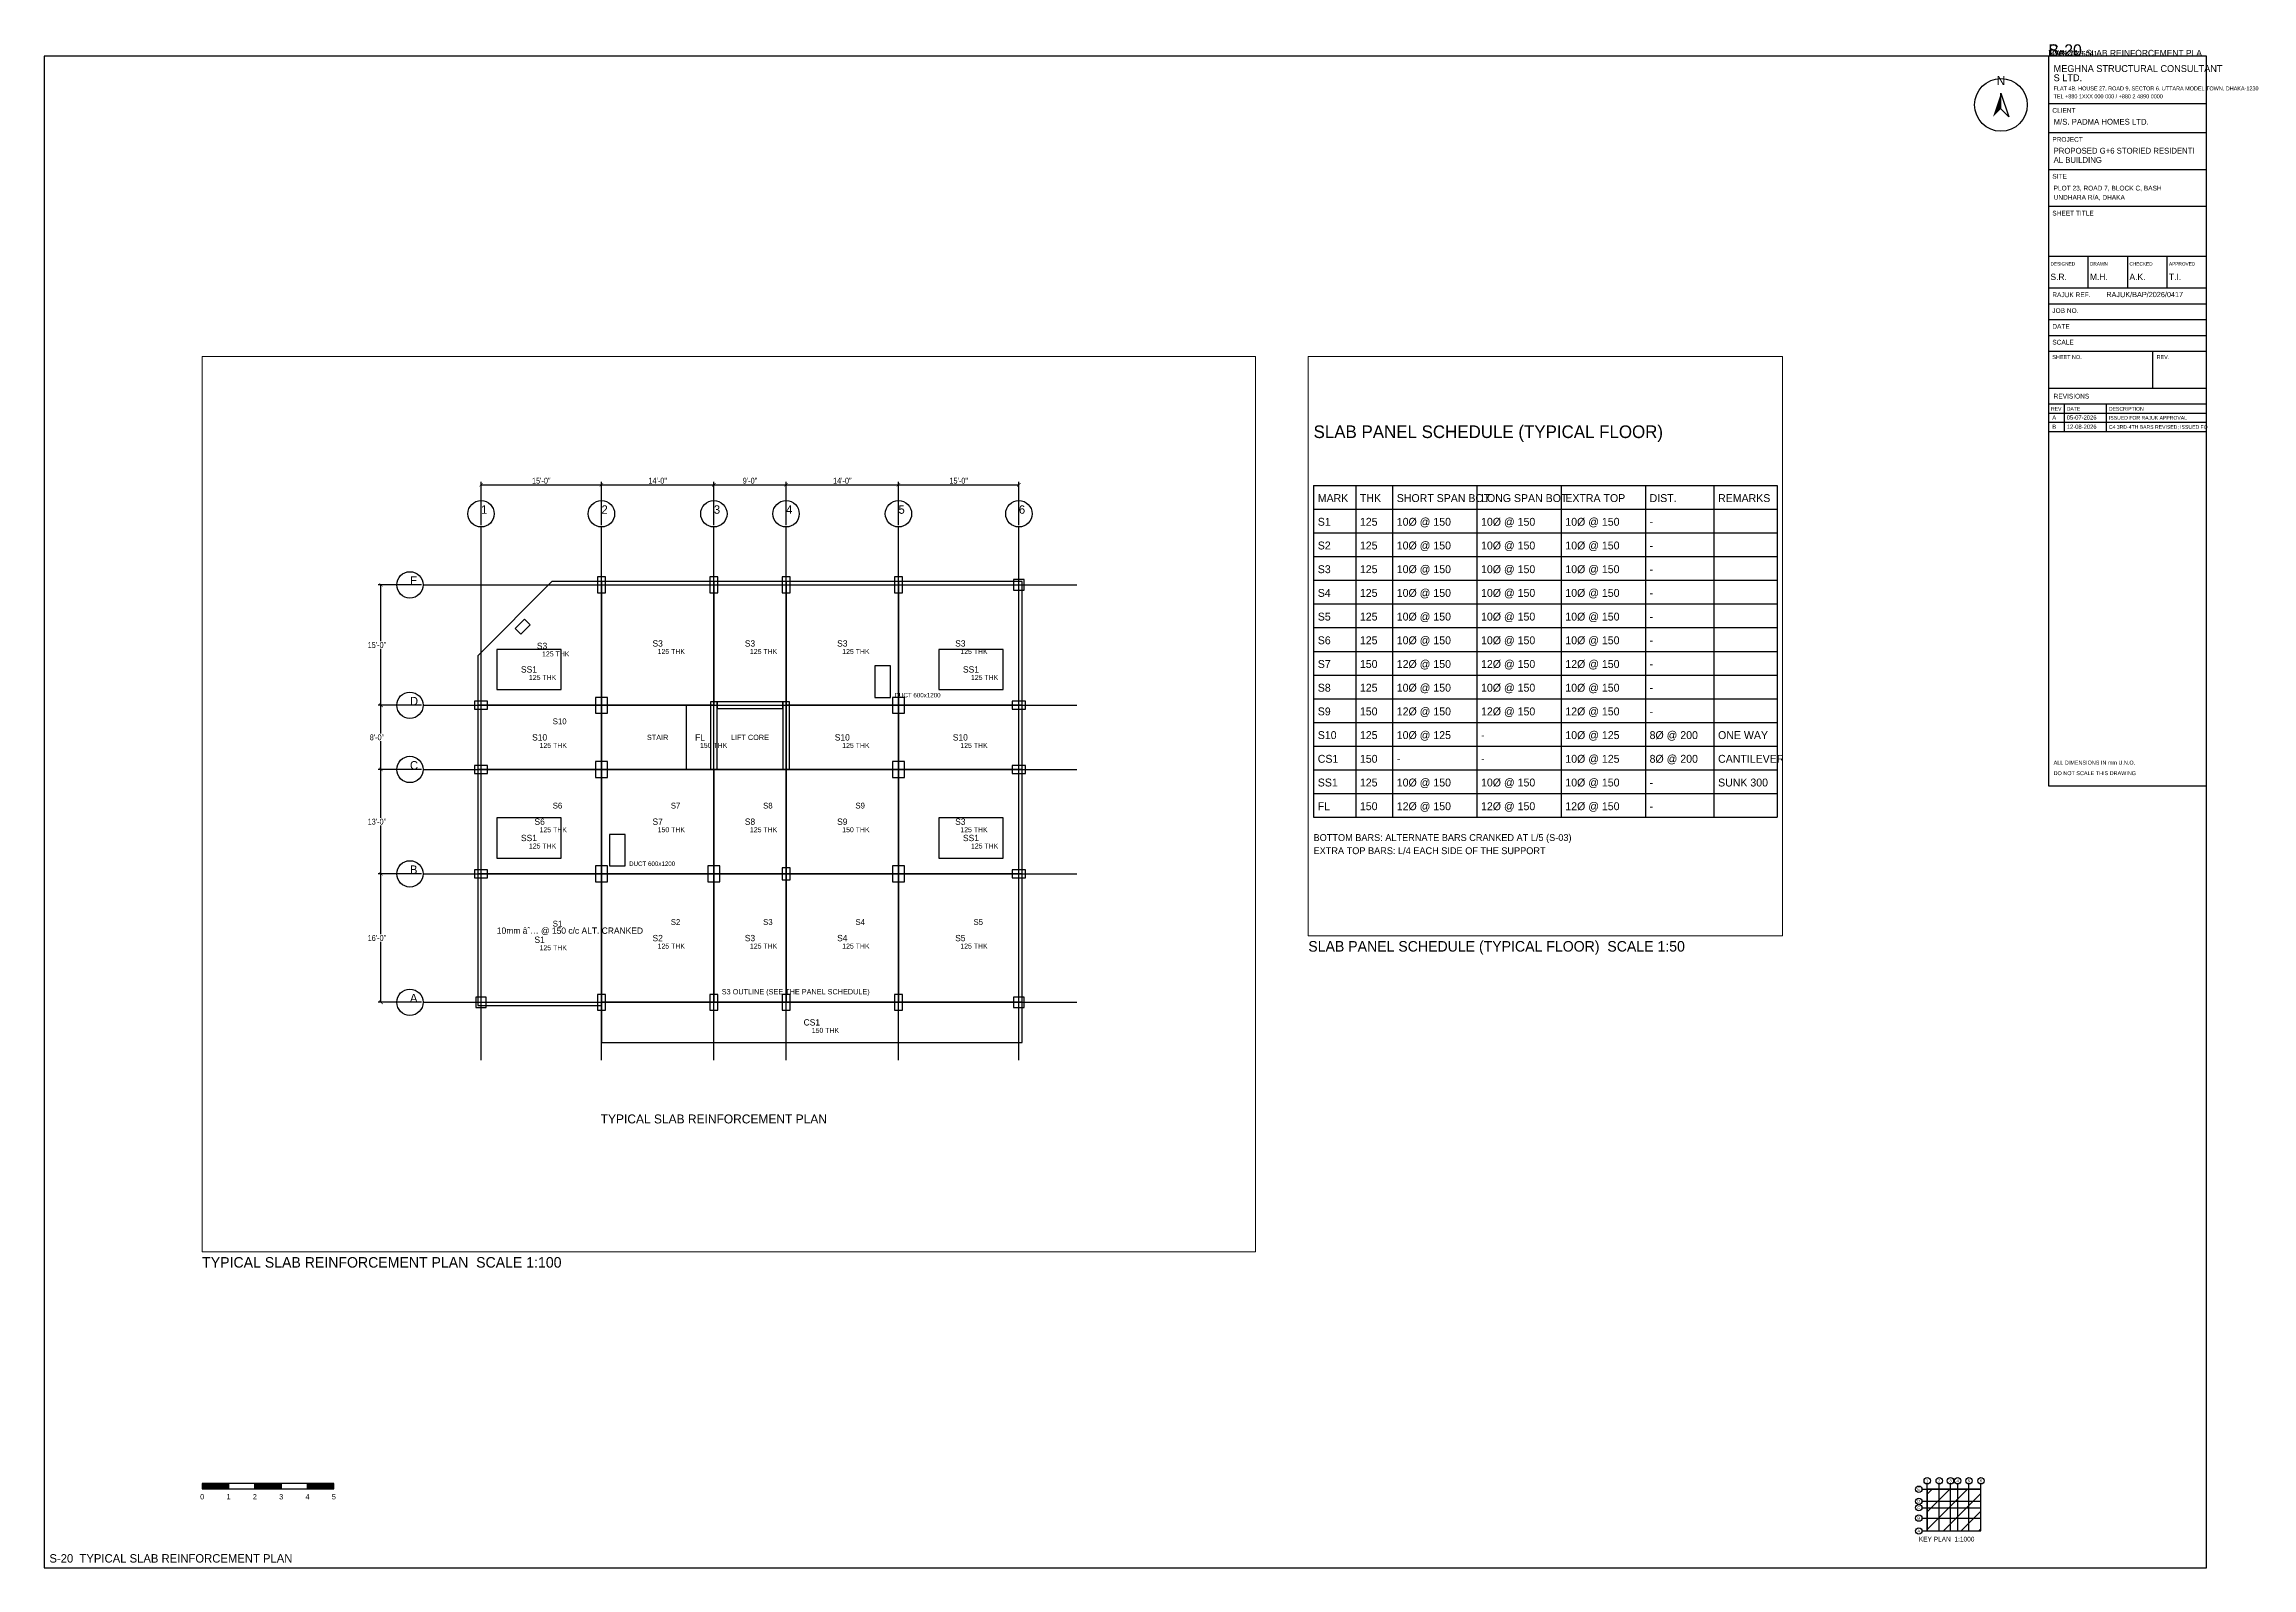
# Paper-space layout 'S-20 TYPICAL SLAB REINFORCEMENT PLAN' of a CAD drawing. Extents: x 10 to 848, y 10 to 589.
# The model-space entities are those that its viewports show. They can reach past a viewport. Long polylines and large blocks are cut down to what shows.
import ezdxf
from ezdxf.enums import TextEntityAlignment as Align

# ---------------------------------------------------------------- set-up
doc = ezdxf.new("R2010")
doc.units = 0
for name, color, linetype in [('Arrow', 7, 'Continuous'), ('Column', 1, 'Continuous'), ('Grid', 8, 'Continuous'), ('Grid Circle', 8, 'Continuous'), ('Grid text', 7, 'Continuous'), ('Hatch', 9, 'Continuous'), ('Inches Dimension', 6, 'Continuous'), ('Sheet', 7, 'Continuous'), ('Slab', 5, 'Continuous'), ('Text-1', 7, 'Continuous'), ('Text-2', 7, 'Continuous'), ('TITLE', 7, 'Continuous'), ('Wall', 1, 'Continuous')]:
    doc.layers.add(name, color=color, linetype=linetype)
doc.styles.add('OpenSansCondensed-Light', font='OpenSansCondensed-Light.ttf')
doc.dimstyles.new('EZDXF', dxfattribs={"dimtxt": 0.25, "dimasz": 0.175, "dimexe": 0.375, "dimexo": 0.125, "dimgap": 0.1, "dimtad": 1, "dimlfac": 100, "dimzin": 12, "dimdsep": 46, "dimtxsty": 'OpenSansCondensed-Light', "dimblk": 'ARCHTICK', "dimcen": 2.5, "dimazin": 3, "dimtfac": 0.5, "dimtmove": 2, "dimatfit": 3})

# ---------------------------------------------------------------- blocks, each defined once
blk = doc.blocks.new('TITLE_BLOCK')
at = {"layer": 'TITLE'}
for p, q in [((0, -18), (60, -18)), ((0, -29), (60, -29)), ((0, -43), (60, -43)), ((0, -57), (60, -57)), ((0, -76), (60, -76)), ((0, -76), (0, -88)), ((15, -76), (15, -88)), ((30, -76), (30, -88)), ((45, -76), (45, -88)), ((0, -88), (60, -88)), ((0, -94), (60, -94)), ((0, -100), (60, -100)), ((0, -106), (60, -106)), ((0, -112), (60, -112)), ((39.6, -112), (39.6, -126)), ((0, -126), (60, -126)), ((0, -132), (60, -132)), ((0, -132), (60, -132)), ((6, -132), (6, -142.5)), ((22, -132), (22, -142.5)), ((0, -135.5), (60, -135.5)), ((0, -139), (60, -139)), ((0, -142.5), (60, -142.5))]:
    blk.add_line(p, q, dxfattribs=at)
blk.add_lwpolyline([(0, -277), (60, -277), (60, 0), (0, 0)], close=True, dxfattribs=at)
at = {"layer": 'Text-1'}
for tag, height in [('JOBNO', 2), ('SCALE', 2), ('SHEETTITLE', 2.4), ('SHEETTITLE2', 2.4), ('DATE', 2), ('SHEETNO', 4.5), ('REV', 4.5)]:
    blk.add_attdef(tag, (0, 0), '', height=height, dxfattribs=at)
at = {"layer": 'TITLE'}
for s, height, p in [('S LTD.', 2.6, (2, -9.5)), ('MEGHNA STRUCTURAL CONSULTANT', 2.6, (2, -6)), ('TEL +880 1XXX 000 000 / +880 2 4890 0000', 1.5, (2, -16)), ('FLAT 4B, HOUSE 27, ROAD 9, SECTOR 6, UTTARA MODEL TOWN, DHAKA-1230', 1.5, (2, -13)), ('CLIENT', 1.8, (1.5, -21.5)), ('M/S. PADMA HOMES LTD.', 2.2, (2, -26)), ('PROJECT', 1.8, (1.5, -32.5)), ('AL BUILDING', 2.2, (2, -40.5)), ('PROPOSED G+6 STORIED RESIDENTI', 2.2, (2, -37)), ('SITE', 1.8, (1.5, -46.5)), ('PLOT 23, ROAD 7, BLOCK C, BASH', 1.8, (2, -51)), ('SHEET TITLE', 1.8, (1.5, -60.5)), ('UNDHARA R/A, DHAKA', 1.8, (2, -54.5)), ('DESIGNED', 1.3, (0.8, -79.5)), ('S.R.', 2.4, (0.8, -85)), ('DRAWN', 1.3, (15.8, -79.5)), ('M.H.', 2.4, (15.8, -85)), ('A.K.', 2.4, (30.8, -85)), ('CHECKED', 1.3, (30.8, -79.5)), ('APPROVED', 1.3, (45.8, -79.5)), ('T.I.', 2.4, (45.8, -85)), ('RAJUK REF.', 1.8, (1.5, -91.5)), ('RAJUK/BAP/2026/0417', 2, (22, -91.5)), ('JOB NO.', 1.8, (1.5, -97.5)), ('SCALE', 1.8, (1.5, -109.5)), ('DATE', 1.8, (1.5, -103.5)), ('SHEET NO.', 1.5, (1.5, -115)), ('REV.', 1.5, (41.1, -115)), ('REV', 1.4, (1, -134.6)), ('REVISIONS', 1.8, (2, -130)), ('DATE', 1.4, (7, -134.6)), ('DESCRIPTION', 1.4, (23, -134.6)), ('ALL DIMENSIONS IN mm U.N.O.', 1.5, (2, -269)), ('DO NOT SCALE THIS DRAWING', 1.5, (2, -273))]:
    blk.add_text(s, height=height, dxfattribs=at).set_placement(p)
blk = doc.blocks.new('NORTH_ARROW')
at = {"layer": 'Arrow'}
blk.add_lwpolyline([(0, 0), (3, -9), (0, -6)], close=True, dxfattribs=at)
blk.add_circle((0, -4.5), 10, dxfattribs=at)
blk.add_solid([(0, 0), (-3, -9), (0, -6)], dxfattribs=at)
at = {"layer": 'Text-1'}
blk.add_text('N', height=3.5, dxfattribs=at).set_placement((0, 3), align=Align.CENTER)
blk = doc.blocks.new('KEY_PLAN')
at = {"layer": 'Grid'}
for p, q in [((0, 0), (0, 17.8496)), ((4.572, 0), (4.572, 17.8496)), ((8.8392, 0), (8.8392, 17.8496)), ((11.5824, 0), (11.5824, 17.8496)), ((15.8496, 0), (15.8496, 17.8496)), ((20.4216, 0), (20.4216, 17.8496)), ((-2, 15.8496), (20.4216, 15.8496)), ((-2, 11.2776), (20.4216, 11.2776)), ((-2, 8.8392), (20.4216, 8.8392)), ((-2, 4.8768), (20.4216, 4.8768)), ((-2, 0), (20.4216, 0))]:
    blk.add_line(p, q, dxfattribs=at)
at = {"layer": 'Grid Circle'}
for centre in [(-3.2, 15.8496), (0, 19.0496), (4.572, 19.0496), (8.8392, 19.0496), (11.5824, 19.0496), (15.8496, 19.0496), (20.4216, 19.0496), (-3.2, 11.2776), (-3.2, 8.8392), (-3.2, 4.8768), (-3.2, 0)]:
    blk.add_circle(centre, 1.2, dxfattribs=at)
at = {"layer": 'Sheet'}
blk.add_lwpolyline([(0, 0), (20.4216, 0), (20.4216, 15.8496), (0, 15.8496)], close=True, dxfattribs=at)
at = {"layer": 'Grid text'}
for s, p in [('1', (0, 19.0496)), ('2', (4.572, 19.0496)), ('3', (8.8392, 19.0496)), ('4', (11.5824, 19.0496)), ('5', (15.8496, 19.0496)), ('6', (20.4216, 19.0496)), ('C', (-3.2, 8.8392)), ('D', (-3.2, 11.2776)), ('E', (-3.2, 15.8496)), ('A', (-3.2, 0)), ('B', (-3.2, 4.8768))]:
    blk.add_text(s, height=1.1, dxfattribs=at).set_placement(p, align=Align.MIDDLE_CENTER)
at = {"layer": 'Sheet'}
blk.add_text('KEY PLAN  1:1000', height=1.8, dxfattribs=at).set_placement((-3.2, -4))
blk = doc.blocks.new('SCALE_BAR')
at = {"layer": 'Sheet'}
h = blk.add_hatch(color=7, dxfattribs=at)
h.dxf.hatch_style = 1
h.paths.add_polyline_path([(0, 0), (10, 0), (10, 2), (0, 2)])
h = blk.add_hatch(color=7, dxfattribs=at)
h.dxf.hatch_style = 1
h.paths.add_polyline_path([(20, 0), (30, 0), (30, 2), (20, 2)])
h = blk.add_hatch(color=7, dxfattribs=at)
h.dxf.hatch_style = 1
h.paths.add_polyline_path([(40, 0), (50, 0), (50, 2), (40, 2)])
for points in [[(0, 0), (10, 0), (10, 2), (0, 2)], [(10, 0), (20, 0), (20, 2), (10, 2)], [(20, 0), (30, 0), (30, 2), (20, 2)], [(30, 0), (40, 0), (40, 2), (30, 2)], [(40, 0), (50, 0), (50, 2), (40, 2)]]:
    blk.add_lwpolyline(points, close=True, dxfattribs=at)
for s, p in [('0', (0, -4)), ('1', (10, -4)), ('2', (20, -4)), ('3', (30, -4)), ('4', (40, -4)), ('5', (50, -4))]:
    blk.add_text(s, height=2, dxfattribs=at).set_placement(p, align=Align.CENTER)
at = {"layer": 'Text-1'}
blk.add_attdef('UNIT', (0, 0), '', height=2, dxfattribs=at)
blk = doc.blocks.new('GRID_BUBBLE')
at = {"layer": 'Grid Circle'}
blk.add_circle((0, 0), 500, dxfattribs=at)
at = {"layer": 'Text-1'}
blk.add_attdef('GRID', (0, 0), '', height=320, dxfattribs=at)
blk = doc.blocks.new('_ARCHTICK')
at = {"color": 0, "linetype": 'BYBLOCK', "const_width": 0.15}
blk.add_lwpolyline([(-0.5, -0.5), (0.5, 0.5)], dxfattribs=at)

msp = doc.modelspace()

# ---------------------------------------------------------------- linework, layer by layer
for p, q in [((1400000, -1200000), (1408800, -1200000)), ((1400000, -1200000), (1400000, -1206300)), ((1400800, -1200000), (1400800, -1206300)), ((1401500, -1200000), (1401500, -1206300)), ((1403100, -1200000), (1403100, -1206300)), ((1404700, -1200000), (1404700, -1206300)), ((1406300, -1200000), (1406300, -1206300)), ((1407600, -1200000), (1407600, -1206300)), ((1408800, -1200000), (1408800, -1206300)), ((1400000, -1200450), (1408800, -1200450)), ((1400000, -1200900), (1408800, -1200900)), ((1400000, -1201350), (1408800, -1201350)), ((1400000, -1201800), (1408800, -1201800)), ((1400000, -1202250), (1408800, -1202250)), ((1400000, -1202700), (1408800, -1202700)), ((1400000, -1203150), (1408800, -1203150)), ((1400000, -1203600), (1408800, -1203600)), ((1400000, -1204050), (1408800, -1204050)), ((1400000, -1204500), (1408800, -1204500)), ((1400000, -1204950), (1408800, -1204950)), ((1400000, -1205400), (1408800, -1205400)), ((1400000, -1205850), (1408800, -1205850)), ((1400000, -1206300), (1408800, -1206300))]:
    msp.add_line(p, q)
at = {"layer": 'Column'}
for points in [[(1404422, -784450.4), (1404722, -784450.4), (1404722, -783850.4), (1404422, -783850.4)], [(1408689.2, -784450.4), (1408989.2, -784450.4), (1408989.2, -783850.4), (1408689.2, -783850.4)], [(1411432.4, -784450.4), (1411732.4, -784450.4), (1411732.4, -783850.4), (1411432.4, -783850.4)], [(1415699.6, -784450.4), (1415999.6, -784450.4), (1415999.6, -783850.4), (1415699.6, -783850.4)], [(1420221.6, -784350.4), (1420621.6, -784350.4), (1420621.6, -783950.4), (1420221.6, -783950.4)], [(1401513, -786017), (1401866.6, -785663.4), (1401654.4, -785451.3), (1401300.9, -785804.8)], [(1399750, -788872.4), (1400250, -788872.4), (1400250, -788572.4), (1399750, -788572.4)], [(1404347, -789022.4), (1404797, -789022.4), (1404797, -788422.4), (1404347, -788422.4)], [(1415624.6, -789022.4), (1416074.6, -789022.4), (1416074.6, -788422.4), (1415624.6, -788422.4)], [(1420171.6, -788872.4), (1420671.6, -788872.4), (1420671.6, -788572.4), (1420171.6, -788572.4)], [(1404347, -791460.8), (1404797, -791460.8), (1404797, -790860.8), (1404347, -790860.8)], [(1415624.6, -791460.8), (1416074.6, -791460.8), (1416074.6, -790860.8), (1415624.6, -790860.8)], [(1399750, -791310.8), (1400250, -791310.8), (1400250, -791010.8), (1399750, -791010.8)], [(1420171.6, -791310.8), (1420671.6, -791310.8), (1420671.6, -791010.8), (1420171.6, -791010.8)], [(1399750, -795273.2), (1400250, -795273.2), (1400250, -794973.2), (1399750, -794973.2)], [(1404347, -795423.2), (1404797, -795423.2), (1404797, -794823.2), (1404347, -794823.2)], [(1408614.2, -795423.2), (1409064.2, -795423.2), (1409064.2, -794823.2), (1408614.2, -794823.2)], [(1411432.4, -795348.2), (1411732.4, -795348.2), (1411732.4, -794898.2), (1411432.4, -794898.2)], [(1415624.6, -795423.2), (1416074.6, -795423.2), (1416074.6, -794823.2), (1415624.6, -794823.2)], [(1420171.6, -795273.2), (1420671.6, -795273.2), (1420671.6, -794973.2), (1420171.6, -794973.2)], [(1404422, -800300), (1404722, -800300), (1404722, -799700), (1404422, -799700)], [(1408689.2, -800300), (1408989.2, -800300), (1408989.2, -799700), (1408689.2, -799700)], [(1411432.4, -800300), (1411732.4, -800300), (1411732.4, -799700), (1411432.4, -799700)], [(1415699.6, -800300), (1415999.6, -800300), (1415999.6, -799700), (1415699.6, -799700)], [(1399800, -800200), (1400200, -800200), (1400200, -799800), (1399800, -799800)], [(1420221.6, -800200), (1420621.6, -800200), (1420621.6, -799800), (1420221.6, -799800)]]:
    msp.add_lwpolyline(points, close=True, dxfattribs=at)
at = {"layer": 'Grid'}
for p, q in [((1400000, -802200), (1400000, -781950.4)), ((1404572, -802200), (1404572, -781950.4)), ((1408839.2, -802200), (1408839.2, -781950.4)), ((1411582.4, -802200), (1411582.4, -781950.4)), ((1415849.6, -802200), (1415849.6, -781950.4)), ((1420421.6, -802200), (1420421.6, -781950.4)), ((1397800, -784150.4), (1422621.6, -784150.4)), ((1397800, -788722.4), (1422621.6, -788722.4)), ((1397800, -791160.8), (1422621.6, -791160.8)), ((1397800, -795123.2), (1422621.6, -795123.2)), ((1397800, -800000), (1422621.6, -800000))]:
    msp.add_line(p, q, dxfattribs=at)
at = {"layer": 'Slab'}
for points in [[(1399875, -800125), (1404572, -800125), (1404572, -801524), (1420546.6, -801524), (1420546.6, -784025.4), (1402691.4, -784025.4), (1399875, -786841.8)], [(1399875, -788722.4), (1404572, -788722.4), (1404572, -784025.4), (1402691.4, -784025.4), (1399875, -786841.8)], [(1404572, -788722.4), (1408839.2, -788722.4), (1408839.2, -784025.4), (1404572, -784025.4)], [(1408839.2, -788722.4), (1411582.4, -788722.4), (1411582.4, -784025.4), (1408839.2, -784025.4)], [(1411582.4, -788722.4), (1415849.6, -788722.4), (1415849.6, -784025.4), (1411582.4, -784025.4)], [(1415849.6, -788722.4), (1420546.6, -788722.4), (1420546.6, -784025.4), (1415849.6, -784025.4)], [(1400600, -788122.4), (1403038, -788122.4), (1403038, -786598.4), (1400600, -786598.4)], [(1417383.6, -788122.4), (1419821.6, -788122.4), (1419821.6, -786598.4), (1417383.6, -786598.4)], [(1414949.6, -788422.4), (1415549.6, -788422.4), (1415549.6, -787222.4), (1414949.6, -787222.4)], [(1399875, -791160.8), (1404572, -791160.8), (1404572, -788722.4), (1399875, -788722.4)], [(1404572, -791160.8), (1408839.2, -791160.8), (1408839.2, -788722.4), (1404572, -788722.4)], [(1407791.2, -791160.8), (1408839.2, -791160.8), (1408839.2, -788722.4), (1407791.2, -788722.4)], [(1411582.4, -791160.8), (1415849.6, -791160.8), (1415849.6, -788722.4), (1411582.4, -788722.4)], [(1415849.6, -791160.8), (1420546.6, -791160.8), (1420546.6, -788722.4), (1415849.6, -788722.4)], [(1399875, -795123.2), (1404572, -795123.2), (1404572, -791160.8), (1399875, -791160.8)], [(1404572, -795123.2), (1408839.2, -795123.2), (1408839.2, -791160.8), (1404572, -791160.8)], [(1408839.2, -795123.2), (1411582.4, -795123.2), (1411582.4, -791160.8), (1408839.2, -791160.8)], [(1411582.4, -795123.2), (1415849.6, -795123.2), (1415849.6, -791160.8), (1411582.4, -791160.8)], [(1415849.6, -795123.2), (1420546.6, -795123.2), (1420546.6, -791160.8), (1415849.6, -791160.8)], [(1400600, -794523.2), (1403038, -794523.2), (1403038, -792999.2), (1400600, -792999.2)], [(1417383.6, -794523.2), (1419821.6, -794523.2), (1419821.6, -792999.2), (1417383.6, -792999.2)], [(1404872, -794823.2), (1405472, -794823.2), (1405472, -793623.2), (1404872, -793623.2)], [(1399875, -800125), (1404572, -800125), (1404572, -795123.2), (1399875, -795123.2)], [(1404572, -800000), (1408839.2, -800000), (1408839.2, -795123.2), (1404572, -795123.2)], [(1408839.2, -800000), (1411582.4, -800000), (1411582.4, -795123.2), (1408839.2, -795123.2)], [(1411582.4, -800000), (1415849.6, -800000), (1415849.6, -795123.2), (1411582.4, -795123.2)], [(1415849.6, -800000), (1420546.6, -800000), (1420546.6, -795123.2), (1415849.6, -795123.2)], [(1404572, -800000), (1404572, -801524), (1420546.6, -801524), (1420546.6, -800000)]]:
    msp.add_lwpolyline(points, close=True, dxfattribs=at)
at = {"layer": 'Slab', "elevation": 0}
msp.add_lwpolyline([(1408839.2, -800000), (1411582.4, -800000), (1411582.4, -795123.2), (1408839.2, -795123.2), (1408840.2, -800000)], dxfattribs=at)
at = {"layer": 'Wall'}
for points in [[(1408714.2, -791160.8), (1408964.2, -791160.8), (1408964.2, -788597.4), (1408714.2, -788597.4)], [(1408964.2, -788847.4), (1411457.4, -788847.4), (1411457.4, -788597.4), (1408964.2, -788597.4)], [(1411457.4, -791160.8), (1411707.4, -791160.8), (1411707.4, -788597.4), (1411457.4, -788597.4)]]:
    msp.add_lwpolyline(points, close=True, dxfattribs=at)

# ---------------------------------------------------------------- block references
at = {"layer": 'Grid Circle'}
for p, values in [((1400000, -781450.4), {'GRID': '1'}), ((1404572, -781450.4), {'GRID': '2'}), ((1408839.2, -781450.4), {'GRID': '3'}), ((1411582.4, -781450.4), {'GRID': '4'}), ((1415849.6, -781450.4), {'GRID': '5'}), ((1420421.6, -781450.4), {'GRID': '6'}), ((1397300, -784150.4), {'GRID': 'E'}), ((1397300, -788722.4), {'GRID': 'D'}), ((1397300, -791160.8), {'GRID': 'C'}), ((1397300, -795123.2), {'GRID': 'B'}), ((1397300, -800000), {'GRID': 'A'})]:
    msp.add_blockref('GRID_BUBBLE', p, dxfattribs=at).add_auto_attribs(values)

# ---------------------------------------------------------------- texts
at = {"layer": 'Text-1'}
for s, height, p in [('S3', 240, (1406705.6, -786373.9)), ('S3', 240, (1410210.8, -786373.9)), ('S3', 240, (1413716, -786373.9)), ('S3', 240, (1418198.1, -786373.9)), ('S3', 240, (1402317.1, -786467.5)), ('SS1', 240, (1401819, -787360.4)), ('SS1', 240, (1418602.6, -787360.4)), ('S10', 240, (1402223.5, -789941.6)), ('STAIR', 200, (1406705.6, -789941.6)), ('FL', 240, (1408315.2, -789941.6)), ('LIFT CORE', 200, (1410210.8, -789941.6)), ('S10', 240, (1413716, -789941.6)), ('S10', 240, (1418198.1, -789941.6)), ('S6', 240, (1402223.5, -793142)), ('S7', 240, (1406705.6, -793142)), ('S8', 240, (1410210.8, -793142)), ('S9', 240, (1413716, -793142)), ('S3', 240, (1418198.1, -793142)), ('SS1', 240, (1401819, -793761.2)), ('SS1', 240, (1418602.6, -793761.2)), ('S1', 240, (1402223.5, -797624.1)), ('S2', 240, (1406705.6, -797561.6)), ('S3', 240, (1410210.8, -797561.6)), ('S4', 240, (1413716, -797561.6)), ('S5', 240, (1418198.1, -797561.6)), ('CS1', 240, (1412559.3, -800762))]:
    msp.add_text(s, height=height, dxfattribs=at).set_placement(p, align=Align.MIDDLE_CENTER)
for s, height, p in [('10mm âˆ… @ 150 c/c ALT. CRANKED', 240, (1400600, -797400)), ('SLAB PANEL SCHEDULE (TYPICAL FLOOR)', 240, (1400000, -1199100)), ('MARK', 150, (1400080, -1200315)), ('THK', 150, (1400880, -1200315)), ('SHORT SPAN BOT.', 150, (1401580, -1200315)), ('LONG SPAN BOT.', 150, (1403180, -1200315)), ('EXTRA TOP', 150, (1404780, -1200315)), ('DIST.', 150, (1406380, -1200315)), ('REMARKS', 150, (1407680, -1200315)), ('S1', 150, (1400080, -1200765)), ('125', 150, (1400880, -1200765)), ('10%%C @ 150', 150, (1401580, -1200765)), ('10%%C @ 150', 150, (1403180, -1200765)), ('10%%C @ 150', 150, (1404780, -1200765)), ('-', 150, (1406380, -1200765)), ('S2', 150, (1400080, -1201215)), ('125', 150, (1400880, -1201215)), ('10%%C @ 150', 150, (1401580, -1201215)), ('10%%C @ 150', 150, (1403180, -1201215)), ('10%%C @ 150', 150, (1404780, -1201215)), ('-', 150, (1406380, -1201215)), ('S3', 150, (1400080, -1201665)), ('125', 150, (1400880, -1201665)), ('10%%C @ 150', 150, (1401580, -1201665)), ('10%%C @ 150', 150, (1403180, -1201665)), ('10%%C @ 150', 150, (1404780, -1201665)), ('-', 150, (1406380, -1201665)), ('S4', 150, (1400080, -1202115)), ('125', 150, (1400880, -1202115)), ('10%%C @ 150', 150, (1401580, -1202115)), ('10%%C @ 150', 150, (1403180, -1202115)), ('10%%C @ 150', 150, (1404780, -1202115)), ('-', 150, (1406380, -1202115)), ('S5', 150, (1400080, -1202565)), ('125', 150, (1400880, -1202565)), ('10%%C @ 150', 150, (1401580, -1202565)), ('10%%C @ 150', 150, (1403180, -1202565)), ('10%%C @ 150', 150, (1404780, -1202565)), ('S6', 150, (1400080, -1203015)), ('125', 150, (1400880, -1203015)), ('10%%C @ 150', 150, (1401580, -1203015)), ('10%%C @ 150', 150, (1403180, -1203015)), ('10%%C @ 150', 150, (1404780, -1203015)), ('-', 150, (1406380, -1202565)), ('S7', 150, (1400080, -1203465)), ('150', 150, (1400880, -1203465)), ('12%%C @ 150', 150, (1401580, -1203465)), ('12%%C @ 150', 150, (1403180, -1203465)), ('12%%C @ 150', 150, (1404780, -1203465)), ('-', 150, (1406380, -1203015)), ('-', 150, (1406380, -1203465)), ('S8', 150, (1400080, -1203915)), ('125', 150, (1400880, -1203915)), ('10%%C @ 150', 150, (1401580, -1203915)), ('10%%C @ 150', 150, (1403180, -1203915)), ('10%%C @ 150', 150, (1404780, -1203915)), ('-', 150, (1406380, -1203915)), ('S9', 150, (1400080, -1204365)), ('150', 150, (1400880, -1204365)), ('12%%C @ 150', 150, (1401580, -1204365)), ('12%%C @ 150', 150, (1403180, -1204365)), ('12%%C @ 150', 150, (1404780, -1204365)), ('-', 150, (1406380, -1204365)), ('S10', 150, (1400080, -1204815)), ('125', 150, (1400880, -1204815)), ('10%%C @ 125', 150, (1401580, -1204815)), ('-', 150, (1403180, -1204815)), ('10%%C @ 125', 150, (1404780, -1204815)), ('8%%C @ 200', 150, (1406380, -1204815)), ('ONE WAY', 150, (1407680, -1204815)), ('CS1', 150, (1400080, -1205265)), ('150', 150, (1400880, -1205265)), ('-', 150, (1401580, -1205265)), ('-', 150, (1403180, -1205265)), ('10%%C @ 125', 150, (1404780, -1205265)), ('8%%C @ 200', 150, (1406380, -1205265)), ('CANTILEVER', 150, (1407680, -1205265)), ('SS1', 150, (1400080, -1205715)), ('125', 150, (1400880, -1205715)), ('10%%C @ 150', 150, (1401580, -1205715)), ('10%%C @ 150', 150, (1403180, -1205715)), ('10%%C @ 150', 150, (1404780, -1205715)), ('-', 150, (1406380, -1205715)), ('SUNK 300', 150, (1407680, -1205715)), ('FL', 150, (1400080, -1206165)), ('150', 150, (1400880, -1206165)), ('12%%C @ 150', 150, (1401580, -1206165)), ('12%%C @ 150', 150, (1403180, -1206165)), ('12%%C @ 150', 150, (1404780, -1206165)), ('-', 150, (1406380, -1206165))]:
    msp.add_text(s, height=height, dxfattribs=at).set_placement(p)
msp.add_text('TYPICAL SLAB REINFORCEMENT PLAN', height=340, dxfattribs=at).set_placement((1408839.2, -804600), align=Align.CENTER)
at = {"layer": 'Text-2'}
for s, height, p in [('125 THK', 190, (1402317.1, -786867.5)), ('125 THK', 190, (1406705.6, -786773.9)), ('125 THK', 190, (1410210.8, -786773.9)), ('125 THK', 190, (1413716, -786773.9)), ('125 THK', 190, (1418198.1, -786773.9)), ('125 THK', 190, (1401819, -787760.4)), ('125 THK', 190, (1418602.6, -787760.4)), ('DUCT 600x1200', 170, (1415699.6, -788422.4)), ('S10', 220, (1402723.5, -789441.6)), ('125 THK', 190, (1402223.5, -790341.6)), ('150 THK', 190, (1408315.2, -790341.6)), ('125 THK', 190, (1413716, -790341.6)), ('125 THK', 190, (1418198.1, -790341.6)), ('S6', 220, (1402723.5, -792642)), ('S7', 220, (1407205.6, -792642)), ('S8', 220, (1410710.8, -792642)), ('S9', 220, (1414216, -792642)), ('125 THK', 190, (1402223.5, -793542)), ('150 THK', 190, (1406705.6, -793542)), ('125 THK', 190, (1410210.8, -793542)), ('150 THK', 190, (1413716, -793542)), ('125 THK', 190, (1418198.1, -793542)), ('125 THK', 190, (1401819, -794161.2)), ('125 THK', 190, (1418602.6, -794161.2)), ('DUCT 600x1200', 170, (1405622, -794823.2)), ('S1', 220, (1402723.5, -797124.1)), ('S2', 220, (1407205.6, -797061.6)), ('S3', 220, (1410710.8, -797061.6)), ('S4', 220, (1414216, -797061.6)), ('S5', 220, (1418698.1, -797061.6)), ('125 THK', 190, (1402223.5, -798024.1)), ('125 THK', 190, (1406705.6, -797961.6)), ('125 THK', 190, (1410210.8, -797961.6)), ('125 THK', 190, (1413716, -797961.6)), ('125 THK', 190, (1418198.1, -797961.6)), ('S3 OUTLINE (SEE THE PANEL SCHEDULE)', 200, (1409139.2, -799700)), ('150 THK', 190, (1412559.3, -801162)), ('BOTTOM BARS: ALTERNATE BARS CRANKED AT L/5 (S-03)', 130, (1400000, -1206750)), ('EXTRA TOP BARS: L/4 EACH SIDE OF THE SUPPORT', 130, (1400000, -1207000))]:
    msp.add_text(s, height=height, dxfattribs=at).set_placement(p)

# ---------------------------------------------------------------- dimensions: what is measured, and where the dimension line sits
at = {"layer": 'Inches Dimension'}
for base, p1, p2, text in [((1400000, -780350.4), (1400000, -781950.4), (1404572, -781950.4), '15\'-0"'), ((1404572, -780350.4), (1404572, -781950.4), (1408839.2, -781950.4), '14\'-0"'), ((1408839.2, -780350.4), (1408839.2, -781950.4), (1411582.4, -781950.4), '9\'-0"'), ((1411582.4, -780350.4), (1411582.4, -781950.4), (1415849.6, -781950.4), '14\'-0"'), ((1415849.6, -780350.4), (1415849.6, -781950.4), (1420421.6, -781950.4), '15\'-0"')]:
    msp.add_linear_dim(base=base, p1=p1, p2=p2, text=text, dimstyle='EZDXF', override={"dimtxt": 220, "dimasz": 132, "dimexe": 110, "dimexo": 66, "dimgap": 44, "dimtad": 1, "dimtih": 1, "dimtoh": 1, "dimdec": 0, "dimlfac": 1}, dxfattribs=at).render()
for base, p1, p2, text in [((1396200, -788722.4), (1397800, -788722.4), (1397800, -784150.4), '15\'-0"'), ((1396200, -791160.8), (1397800, -791160.8), (1397800, -788722.4), '8\'-0"'), ((1396200, -795123.2), (1397800, -795123.2), (1397800, -791160.8), '13\'-0"'), ((1396200, -800000), (1397800, -800000), (1397800, -795123.2), '16\'-0"')]:
    msp.add_linear_dim(base=base, p1=p1, p2=p2, angle=90, text=text, dimstyle='EZDXF', override={"dimtxt": 220, "dimasz": 132, "dimexe": 110, "dimexo": 66, "dimgap": 44, "dimtad": 1, "dimtih": 1, "dimtoh": 1, "dimdec": 0, "dimlfac": 1}, dxfattribs=at).render()

psp = doc.layouts.new('S-20 TYPICAL SLAB REINFORCEMENT PLAN')

# ---------------------------------------------------------------- hatches: boundary and pattern name
at = {"layer": 'Hatch'}
h = psp.add_hatch(dxfattribs=at)
h.set_pattern_fill('ANSI31', scale=1.5)
h.paths.add_polyline_path([(725, 24), (745.4216, 24), (745.4216, 39.8496), (725, 39.8496)])

# ---------------------------------------------------------------- linework, layer by layer
at = {"layer": 'Sheet'}
psp.add_lwpolyline([(10, 10), (831, 10), (831, 584), (10, 584)], close=True, dxfattribs=at)

# ---------------------------------------------------------------- block references
at = {"layer": 'Arrow'}
psp.add_blockref('NORTH_ARROW', (753, 570), dxfattribs=at)
at = {"layer": 'Sheet'}
psp.add_blockref('SCALE_BAR', (70, 40), dxfattribs=at).add_auto_attribs({'UNIT': 'm'})
psp.add_blockref('KEY_PLAN', (725, 24), dxfattribs=at)
at = {"layer": 'TITLE'}
psp.add_blockref('TITLE_BLOCK', (771, 584), dxfattribs=at).add_auto_attribs({'SHEETTITLE': 'TYPICAL SLAB REINFORCEMENT PLA', 'SHEETTITLE2': 'N', 'JOBNO': 'MSC-2026-041', 'DATE': '12-08-2026', 'SCALE': '1:100', 'SHEETNO': 'S-20', 'REV': 'B'})

# ---------------------------------------------------------------- texts
at = {"layer": 'Sheet'}
for s, height, p in [('SLAB PANEL SCHEDULE (TYPICAL FLOOR)  SCALE 1:50', 4, (490, 244)), ('TYPICAL SLAB REINFORCEMENT PLAN  SCALE 1:100', 4, (70, 124)), ('S-20  TYPICAL SLAB REINFORCEMENT PLAN', 3.2, (12, 12))]:
    psp.add_text(s, height=height, dxfattribs=at).set_placement(p)
at = {"layer": 'TITLE'}
for s, height, p in [('A', 1.6, (772.5, 446)), ('05-07-2026', 1.6, (778, 446)), ('ISSUED FOR RAJUK APPROVAL', 1.4, (794, 446)), ('B', 1.6, (772.5, 442.5)), ('12-08-2026', 1.6, (778, 442.5)), ('C4 3RD-4TH BARS REVISED; ISSUED FO', 1.4, (794, 442.5))]:
    psp.add_text(s, height=height, dxfattribs=at).set_placement(p)

# ---------------------------------------------------------------- viewports
at = {"layer": 'VIEWPORTS'}
psp.add_viewport(center=(270, 300), size=(400, 340), view_center_point=(1409410.8, -792475.2), view_height=34000, dxfattribs=at)
psp.add_viewport(center=(580, 360), size=(180, 220), view_center_point=(1404400, -1203050), view_height=11000, status=3, dxfattribs=at)

doc.saveas('drawing.dxf')
